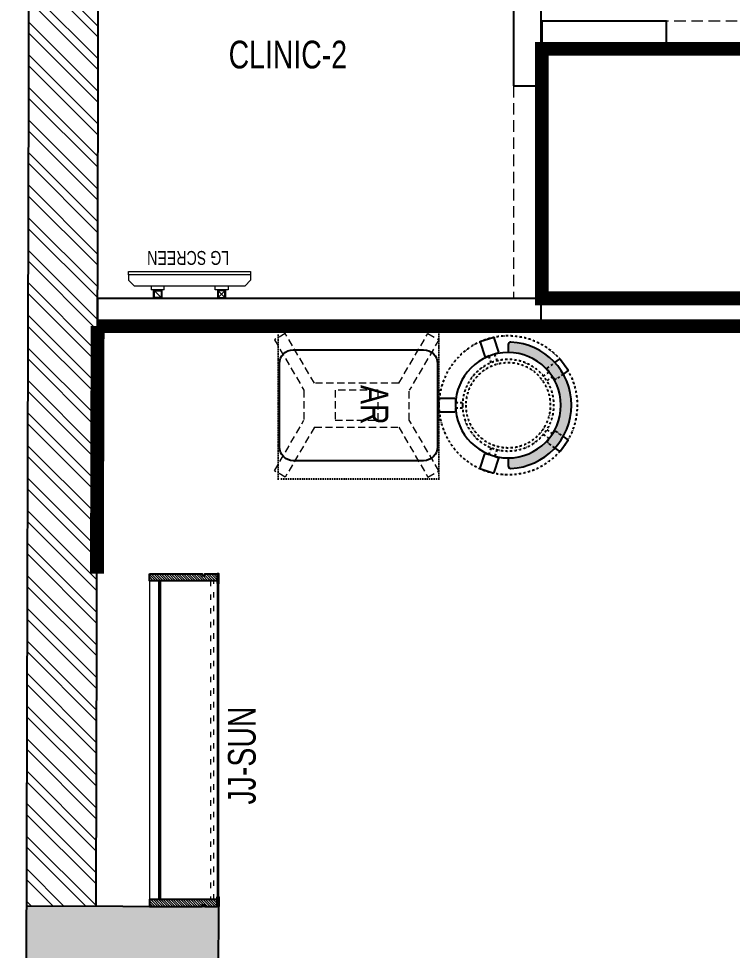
# Model space of a CAD drawing. Header units: feet. Extents: x 5363194 to 5373234, y -5284151 to -5265953.
# Drawn here: x 5363194 to 5365769, y -5271054 to -5267694 of the extents above; entities that cross this region are included whole.
import ezdxf

# ---------------------------------------------------------------- set-up
doc = ezdxf.new("R2010")
doc.units = ezdxf.units.FT
doc.header["$LTSCALE"] = 33
doc.header["$MEASUREMENT"] = 0
for name, pattern in [('a_p6_plan_L18$0$HIDDEN', [0.375, 0.25, -0.125]), ('ACAD_ISO03W100', [30, 12, -18]), ('DASHDOT2', [0.5, 0.25, -0.125, 0, -0.125]), ('DOT', [0.25, 0, -0.25]), ('HIDDEN2', [4.7624999999999975, 3.174999999999998, -1.587499999999999])]:
    doc.linetypes.add(name, pattern=pattern)
doc.layers.add('A-WALL', color=1, linetype='Continuous')
doc.layers.add('column', color=10, linetype='Continuous')
for name, color, linetype, lineweight in [('Floor-Unit', 1, 'Continuous', 13), ('HATCH', 9, 'Continuous', 9), ('LENS-CURTAIN', 5, 'a_p6_plan_L18$0$HIDDEN', 9), ('LENS-PARTITION', 21, 'Continuous', 25), ('LENS-TEXT', 31, 'Continuous', 5), ('LENS_DIMENSION', 193, 'Continuous', 0), ('LENS_TEXT', 31, 'Continuous', 5), ('LK-FF&E FLOOR', 1, 'Continuous', 9), ('LK-FF&E WALL', 1, 'Continuous', 9), ('LK-FLUTTED FINISH', 20, 'Continuous', 30), ('LK-IT', 3, 'Continuous', 18), ('LK-MIRROR', 133, 'Continuous', 13), ('LK-TILES FINISH', 251, 'Continuous', 5), ('LN-ELEVATION-1', 81, 'Continuous', 25), ('LN-ELEVATION-2', 103, 'Continuous', 20), ('LN-ELEVATION-3', 125, 'Continuous', 18), ('LN-ELEVATION-4', 145, 'Continuous', 13), ('LN-HATCH', 251, 'Continuous', 0), ('PLANO-TXT', 252, 'Continuous', 5), ('TV', 92, 'Continuous', 18)]:
    doc.layers.add(name, color=color, linetype=linetype, lineweight=lineweight)
doc.styles.add('LK TXT', font='GILC____.TTF', dxfattribs={"height": 100})
doc.styles.get("Standard").update_dxf_attribs({"font": 'GILC____.TTF'})

# ---------------------------------------------------------------- blocks, each defined once
blk = doc.blocks.new('A$Ca5f26b73')
at = {"layer": 'column'}
h = blk.add_hatch(color=8, dxfattribs=at)
h.dxf.hatch_style = 1
h.paths.add_polyline_path([(-958.4936331780626, 4889), (-958.4936331780626, 5529), (-1318.493633178063, 5529), (-1318.493633178063, 4889)])
h.paths.add_polyline_path([(-934, 0), (-934, 404), (-1789, 404), (-1789, 0)])
h.paths.add_polyline_path([(-4977, 0), (-4977, 675), (-5354, 675), (-5354, 0)])
h.paths.add_polyline_path([(-5917, 1230), (-5917, 1460), (-6662, 1460), (-6662, 1230)])
h.paths.add_polyline_path([(-7640, 2300), (-7640, 2660), (-8350, 2660), (-8350, 2260), (-8057, 2260), (-8057, 2300)])
h.paths.add_polyline_path([(-4943.011822690255, 9317.851827089675), (-4941.125479653478, 10010.84925977606), (-5326.124053367414, 10011.89722813014), (-5328.010396405123, 9318.899795443751)])
h.paths.add_polyline_path([(-7613.030801153742, 9618.120719721543), (-7601.738260256126, 10018.09146321937), (-8311.96660143137, 10020.02470888942), (-8323.259142328983, 9620.053965391591)])
h.paths.add_polyline_path([(-11261.42183980811, 9628.051661321893), (-11260.33304151799, 10028.0501794666), (-11975.33039270248, 10029.99640640989), (-11976.4191909926, 9629.997888264246)])
h.paths.add_polyline_path([(-11293, 2260), (-11293, 2660), (-12018, 2660), (-12018, 2260)])
h.paths.add_polyline_path([(-14944, 2260), (-14944, 2580), (-15259, 2580), (-15259, 3210), (-15679, 3210), (-15679, 2260)])
h.paths.add_polyline_path([(-15259, 9033), (-15259, 9633), (-14916, 9633), (-14916, 10038.00092616305), (-15679, 10040.07781659439), (-15679, 9033)])
at = {"layer": 'LN-HATCH'}
h = blk.add_hatch(dxfattribs=at)
h.set_pattern_fill('ANSI32', color=256, scale=222)
h.set_pattern_definition([(45, (-2784044.970806216, 5465993.898856697), (-58.86663953378008, 58.86663953378008), []), (45, (-2784005.726379926, 5465993.898856697), (-58.86663953378008, 58.86663953378008), [])])
h.paths.add_polyline_path([(-13493, 2260), (-13493, 2510), (-14263, 2510), (-14263, 2260)])
h.paths.add_polyline_path([(-12018, 2260), (-12018, 2510), (-12228, 2510), (-12228, 2260)])
h.paths.add_polyline_path([(-8350, 2260), (-8350, 2510), (-11293, 2510), (-11293, 2260)])
h.paths.add_polyline_path([(-6662, 1035), (-6662, 1285), (-8057, 1285), (-8057, 2260), (-8307, 2260), (-8307, 1035)])
h.paths.add_polyline_path([(-6178.338742326945, 0), (-6178.338742326945, 220), (-6432, 220), (-6432, 1230), (-6662, 1230), (-6662, 0)])
h.paths.add_polyline_path([(-7417, 2300), (-7417, 2510), (-7640, 2510), (-7640, 2300)])
h.paths.add_polyline_path([(0, 0), (0, 2589), (-250, 2589), (-250, 0)])
h.paths.add_polyline_path([(0, 3519), (0, 9752.78009731695), (-250, 9752.78009731695), (-250, 3519)])
h.paths.add_polyline_path([(-1977.047934302129, 9752.78009731695), (0, 9752.78009731695), (0, 10002.78009731695), (-1976.707684211433, 10002.78009731695), (-4941.125479653478, 10010.84925977606), (-4941.805978584103, 9760.850185935386)])
h.paths.add_polyline_path([(-5326.804552298971, 9761.898154289462), (-5326.124053367414, 10011.89722813014), (-7601.738260256126, 10018.09146321937), (-7608.796098317019, 9768.109748532996)])
h.paths.add_polyline_path([(-8319.024439492263, 9770.042994203048), (-8311.96660143137, 10020.02470888942), (-11260.33304151799, 10028.0501794666), (-11261.01354044955, 9778.051105625927)])
h.paths.add_polyline_path([(-11976.01089163404, 9779.997332569212), (-11975.33039270248, 10029.99640640989), (-14916, 10038.00092616211), (-14916, 9788)])
h.paths.add_polyline_path([(-4504.182944787666, 0), (-4504.182944787666, 150), (-4977, 150), (-4977, 0)])
h.paths.add_polyline_path([(-5354, 0), (-5354, 220), (-5590.752548078075, 220), (-5590.752548078075, 0)])
at = {"layer": 'A-WALL'}
for p, q in [((-15679, 10040.07781659439), (-1976.367435370572, 10002.77917115763)), ((-1977.047934301197, 10002.78009731695), (0, 10002.78009731695)), ((-4941.805978584103, 9760.850185935386), (-1977.047934301197, 9752.78009731695)), ((-1977.047934301197, 9752.78009731695), (0, 9752.78009731695))]:
    blk.add_line(p, q, dxfattribs=at)
at = {"layer": 'column'}
for p in [(-4941.125479653478, 10010.84925977606), (-5328.010396405123, 9318.899795443751)]:
    blk.add_line(p, (-4943.011822690255, 9317.851827089675), dxfattribs=at)
blk = doc.blocks.new('CLINIC SCREEN')
at = {"layer": 'TV'}
for p, q in [((-103.1090284836336, 42.85441964946222), (-127.4114311772946, 18.55201695591665)), ((-127.4114311772946, 42.85441964946222), (-103.1090284836336, 18.55201695591665)), ((102.7052824410566, 42.85441964946222), (127.007685134602, 18.55201695591665))]:
    blk.add_line(p, q, dxfattribs=at)
at = {"layer": 'TV', "ltscale": 12}
for p, q in [((-220.0000000000082, -19.41163062257681), (-200.5883693773149, 0)), ((200.5883693773149, 0), (-200.5883693773149, 0)), ((-138.5315413423604, 0), (-138.5315413423604, 15.514207008644)), ((-138.5315413423604, 15.514207008644), (-91.98892031613741, 15.514207008644)), ((-91.98892031613741, 15.514207008644), (-91.98892031613741, 0)), ((91.98892031610741, 15.514207008644), (91.98892031610741, 0)), ((91.98892031610741, 15.514207008644), (138.5315413423595, 15.514207008644)), ((138.5315413423595, 0), (138.5315413423595, 15.514207008644)), ((219.9999999999918, -19.41163062257681), (200.5883693773149, 0)), ((-220.0000000000082, -38.82326124538668), (-220.0000000000082, -19.41163062257681)), ((219.9999999999918, -38.82326124538668), (219.9999999999918, -19.41163062257681))]:
    blk.add_line(p, q, dxfattribs=at)
at = {"layer": 'TV'}
for points in [[(-130.4492315140169, 15.51421661919448), (-100.0712281470269, 15.51421661919448), (-100.0712281470269, 45.89221998606814), (-130.4492315140169, 45.89221998606814)], [(-127.4114311772946, 18.55201695591665), (-103.1090284836336, 18.55201695591665), (-103.1090284836336, 42.85441964946222), (-127.4114311772946, 42.85441964946222)], [(130.0454854713243, 15.51421661919448), (99.66748210433435, 15.51421661919448), (99.66748210433435, 45.89221998606814), (130.0454854713243, 45.89221998606814)], [(127.007685134602, 18.55201695591665), (102.7052824410566, 18.55201695591665), (102.7052824410566, 42.85441964946222), (127.007685134602, 42.85441964946222)]]:
    blk.add_lwpolyline(points, close=True, dxfattribs=at)
at = {"layer": 'TV', "ltscale": 12}
blk.add_lwpolyline([(-220.0000000000082, -51.71278328332107), (-220.0000000000082, -38.82326124538668), (219.9999999999918, -38.82326124538668), (219.9999999999918, -51.71278328332107)], close=True, dxfattribs=at)
at = {"layer": 'Floor-Unit', "color": 0, "ltscale": 2, "insert": (5.199680584678389, -100.4085774972336), "char_height": 50, "attachment_point": 5}
blk.add_mtext_dynamic_manual_height_columns('LG SCREEN', width=466.4796511627907, gutter_width=12.5, heights=[0], dxfattribs=at)
blk = doc.blocks.new('JJ SH 1200')
at = {"layer": 'LN-HATCH', "ltscale": 0.5}
h = blk.add_hatch(dxfattribs=at)
h.set_pattern_fill('ANSI31', color=256, scale=2)
h.set_pattern_definition([(45, (4097187.330767878, 1708800.267299229), (-4.490128060534575, 4.490128060534575), [])])
h.paths.add_polyline_path([(792.0591651862488, 220), (792.0591651862488, 30), (786.0591651862486, 30), (786.0591651862486, 20), (792.0591651862488, 20), (792.0591651862488, -24), (767.0591651862488, -24), (767.0591651862488, 220)])
h.paths.add_polyline_path([(-382.9408348137513, 180), (767.0591651862488, 180), (767.0591651862488, 186), (-382.9408348137513, 186)])
h.paths.add_polyline_path([(757.0591651862486, -24), (757.0591651862486, -30), (792.0591651862488, -30), (792.0591651862488, -24)])
h.paths.add_polyline_path([(-407.9408348137512, 220), (-407.9408348137512, 30), (-401.9408348137512, 30), (-401.9408348137512, 20), (-407.9408348137512, 20), (-407.9408348137512, -24), (-382.9408348137513, -24), (-382.9408348137513, 220)])
h.paths.add_polyline_path([(-372.9408348137513, -24), (-372.9408348137513, -30), (-407.9408348137512, -30), (-407.9408348137512, -24)])
at = {"layer": 'LN-ELEVATION-1', "ltscale": 0.5}
for points in [[(-407.9408348137512, 220), (-407.9408348137512, 30), (-401.9408348137512, 30), (-401.9408348137512, 20), (-407.9408348137512, 20), (-407.9408348137512, -24), (-382.9408348137513, -24), (-382.9408348137513, 220)], [(792.0591651862488, 220), (792.0591651862488, 30), (786.0591651862486, 30), (786.0591651862486, 20), (792.0591651862488, 20), (792.0591651862488, -24), (767.0591651862488, -24), (767.0591651862488, 220)], [(-382.9408348137513, 180), (767.0591651862488, 180), (767.0591651862488, 186), (-382.9408348137513, 186)], [(-372.9408348137513, -24), (-372.9408348137513, -30), (-407.9408348137512, -30), (-407.9408348137512, -24)], [(757.0591651862486, -24), (757.0591651862486, -30), (792.0591651862488, -30), (792.0591651862488, -24)]]:
    blk.add_lwpolyline(points, close=True, dxfattribs=at)
at = {"layer": 'LN-ELEVATION-3', "ltscale": 0.5}
for p, q in [((767.0591651862488, 220), (-382.9408348137513, 220)), ((757.0591651862486, -24), (-372.9408348137513, -24)), ((-372.9408348137513, -30), (757.0591651862486, -30))]:
    blk.add_line(p, q, dxfattribs=at)
at = {"layer": 'LN-ELEVATION-4', "linetype": 'ACAD_ISO03W100', "ltscale": 0.05}
blk.add_lwpolyline([(767.0591651862488, 0), (-382.9408348137513, 0), (-382.9408348137513, -12), (767.0591651862488, -12)], close=True, dxfattribs=at)
blk = doc.blocks.new('AR')
at = {"layer": 'LN-ELEVATION-2', "linetype": 'DOT', "lineweight": 25}
blk.add_lwpolyline([(0, 13.41378593863919), (530, 13.41378593863919), (530, 593.4137859386392), (0, 593.4137859386392)], close=True, dxfattribs=at)
at = {"layer": 'LN-ELEVATION-2', "lineweight": 25}
blk.add_lwpolyline([(465, 68.22063546301797), (465, 538.2206354630179, 0.4142135623730951), (415, 588.2206354630177), (115, 588.2206354630177, 0.4142135623730951), (65, 538.2206354630179), (65, 68.22063546301797, 0.4142135623730951), (115, 18.22063546301797), (415, 18.22063546301797, 0.4142135623730951)], format="xyb", close=True, dxfattribs=at)
at = {"layer": 'LN-ELEVATION-4', "linetype": 'HIDDEN2', "ltscale": 0.25}
for points in [[(185.8456009030342, 448.8780772723258), (5.888936847448348, 554.0078910568263), (28.48512306064368, 593.350836840691), (211.0874861851335, 486.6754184374586)], [(344.154399111867, 448.8780772762837), (524.1110631600021, 554.0078910947777), (501.5148769393563, 593.3508368753828), (318.9125138223171, 486.6754184374586)], [(211.0874861851335, 486.6754184376913), (318.9125138223171, 486.6754184376913)], [(185.8456009030342, 144.472759603057), (185.8456009030342, 448.8780772723258)], [(344.154399111867, 448.8780772762837), (344.154399111867, 144.4727595990989)], [(185.8456009030342, 144.472759603057), (5.888936847448348, 39.34294581855647), (28.48512306064368, 3.46917659e-08), (211.0874861851335, 106.6754184379242)], [(344.154399111867, 144.4727595990989), (524.1110631600021, 39.34294578060508), (501.5148769393563, 0), (318.9125138223171, 106.6754184379242)], [(318.9125138223171, 106.6754184376914), (211.0874861851335, 106.6754184376914)]]:
    blk.add_lwpolyline(points, dxfattribs=at)
blk.add_lwpolyline([(210.8456009030342, 373.9866790841333), (319.154399111867, 373.9866790841333), (319.154399111867, 219.3641577917151), (210.8456009030342, 219.3641577917151)], close=True, dxfattribs=at)
blk = doc.blocks.new('DR STOOL')
at = {"layer": 'HATCH'}
h = blk.add_hatch(dxfattribs=at)
h.set_pattern_fill('ANSI36', color=250, angle=-90.00000000000001)
h.set_pattern_definition([(315, (-227.8099174643867, 917.3997257252777), (6.173926083235043, -1.683798022700468), [7.9375, -1.587499999999999, 0, -1.587499999999999])])
edge = h.paths.add_edge_path()
edge.add_line((-190.0000000041909, 4.511094e-10), (-218.6899174675346, 4.511094e-10))
edge.add_arc((-218.6899174670689, 9.120000000388245), 9.119999999940092, 177.6119845363388, 269.9999999996136, ccw=False)
edge.add_arc((-1.8626451e-09, 3.565219e-10), 228.000000002257, 2.3880154632688004, 177.6119845367313, ccw=False)
edge.add_arc((218.6899174633436, 9.120000000497384), 9.120000000051716, -90.00000000034493, 2.3880154629299, ccw=False)
edge.add_line((218.6899174633436, 4.511094e-10), (190, 4.511094e-10))
edge.add_arc((-1.8626451e-09, 4.511094e-10), 190.000000001979, -1.27e-14, 180)
at = {"layer": 'LN-ELEVATION-1', "color": 1, "ltscale": 100}
for p, q in [((-128.6221585394814, 215.4841044476634), (-165.2704676063731, 189.0243927398114)), ((-124.7228340068832, 214.8545704018979), (-128.6221585394814, 215.4841044476634)), ((-112.6981821293011, 198.1996966340157), (-124.7228340068832, 214.8545704018979)), ((124.7553772013634, 214.9803744515593), (112.5488144652918, 198.2845540212292)), ((128.7014972954057, 215.5933048763618), (124.7553772013634, 214.9803744515593)), ((128.7014972954057, 215.5933048763618), (124.7553772013634, 214.9803744515593)), ((165.1911288509145, 188.915192311113), (128.7014972954057, 215.5933048763618)), ((165.1911288509145, 188.915192311113), (128.7014972954057, 215.5933048763618)), ((-165.2704676063731, 189.0243927398114), (-165.9069543029182, 185.0820035930228)), ((-165.9069543029182, 185.0820035930228), (-153.8003208162263, 168.3135803133482)), ((153.6734594982117, 168.4294150282658), (165.7973639420234, 185.0121775862135)), ((165.7973639420234, 185.0121775862135), (165.1911288509145, 188.915192311113)), ((165.7973639420234, 185.0121775862135), (165.1911288509145, 188.915192311113)), ((-242.9550312487409, -52.24013893969095), (-244.7482102331705, -55.75945052818861)), ((-244.7482102331705, -55.75945052818861), (-230.7800458371639, -98.74904560100549)), ((-191.2928382232785, -35.45407700946089), (-242.9550312487409, -52.24013893969095)), ((-187.9259491492994, -37.1695928365807), (-191.2928382232785, -35.45407700946089)), ((-184.1424400564283, -48.81403796559607), (-187.9259491492994, -37.1695928365807)), ((188.0651108901948, -36.96233201187715), (184.0504167033359, -49.19388854173303)), ((191.3981811110861, -35.27656588272658), (188.0651108901948, -36.96233201187715)), ((243.0100176925771, -52.21682526778022), (191.3981811110861, -35.27656588272658)), ((230.715890809428, -98.7280946081737), (244.8123673382215, -55.78040257930116)), ((244.8123673382215, -55.78040257930116), (243.0100176925771, -52.21682526778022)), ((-230.7800458371639, -98.74904560100549), (-227.2218665438704, -100.5620286722478)), ((-227.2218665438704, -100.5620286722478), (-175.5596735184081, -83.7759667420105)), ((-173.8639617776498, -80.4479453730819), (-177.8421125086024, -68.2044548037811)), ((-175.5596735184081, -83.7759667420105), (-173.8639617776498, -80.4479453730819)), ((177.6922140880488, -68.56540505095472), (173.8739495249465, -80.1985000452405)), ((173.8739495249465, -80.1985000452405), (175.5794035866856, -83.5704969359358)), ((175.5794035866856, -83.5704969359358), (227.1912401677109, -100.5107563209894)), ((227.1912401677109, -100.5107563209894), (230.715890809428, -98.7280946081737)), ((-22.72193054761737, -190.2142363802995), (-25.39390889601782, -192.886214728569)), ((-25.39390889601782, -192.886214728569), (-25.39390889601782, -247.2070584567482)), ((-10.47823652112856, -190.2142363802995), (-22.72193054761737, -190.2142363802995)), ((22.78362171910703, -190.2142363802995), (9.910054048988968, -190.2142363802995)), ((25.42475448176265, -192.8553691428751), (22.78362171910703, -190.2142363802995)), ((25.42475448176265, -247.1762128710543), (25.42475448176265, -192.8553691428751)), ((-25.39390889601782, -247.2070584567482), (-22.60096735274419, -250)), ((-22.60096735274419, -250), (22.60096735274419, -250)), ((22.60096735274419, -250), (25.42475448176265, -247.1762128710543))]:
    blk.add_line(p, q, dxfattribs=at)
at = {"layer": 'LN-ELEVATION-1', "linetype": 'DASHDOT2'}
for p, q in [((-153.8003208162263, 168.3135803133482), (-134.1093360339291, 141.0403694751003)), ((-92.92521573789418, 170.8129362839827), (-112.6981821293011, 198.1996966340157)), ((-93.52748446213081, 167.0824927485227), (-92.92521573789418, 170.8129362839827)), ((112.5488144652918, 198.2845540212292), (92.69529851106927, 171.1294289919315)), ((92.69529851106927, 171.1294289919315), (93.26858203159645, 167.4385604566923)), ((133.7372852512635, 141.1612321265929), (153.6734594982117, 168.4294150282658)), ((-134.1093360339291, 141.0403694751003), (-130.4219571123831, 140.4450534014686)), ((-130.4219571123831, 140.4450534014686), (-119.9844727469608, 147.9808124662595)), ((-119.9844727469608, 147.9808124662595), (-105.3687285655178, 126.9741353208374)), ((-103.4542870586738, 159.9154408004979), (-93.52748446213081, 167.0824927485227)), ((-88.15393704269081, 139.4771787207864), (-103.4542870586738, 159.9154408004979)), ((103.6608748426661, 159.8406005539291), (88.19885099539533, 139.4487815762331)), ((93.26858203159645, 167.4385604566923), (103.6608748426661, 159.8406005539291)), ((105.4096150295809, 126.94019481352), (120.1194891873747, 147.8074627162714)), ((120.1194891873747, 147.8074627162714), (130.0033113472163, 140.5812532722048)), ((130.0033113472163, 140.5812532722048), (133.7372852512635, 141.1612321265929)), ((-159.954806596972, -40.49024384317454), (-184.1424400564283, -48.81403796559607)), ((-177.8421125086024, -68.2044548037811), (-153.4148110738024, -60.73628028803068)), ((153.3006618716754, -61.02382378749462), (177.6922140880488, -68.56540505095472)), ((184.0504167033359, -49.19388854173303), (159.8786162491887, -40.79004861696012)), ((-10.92024635523557, -164.6382343793375), (-10.47823652112856, -190.2142363802995)), ((9.910054048988968, -190.2142363802995), (10.35584833659231, -164.674698740353))]:
    blk.add_line(p, q, dxfattribs=at)
at = {"layer": 'LN-ELEVATION-1', "color": 1, "ltscale": 100}
blk.add_lwpolyline([(-190.0000000023283, 0), (-218.6899174656719, 0, -0.4264743413925903), (-227.8019973598421, 9.5, -0.959166304662544), (227.8019973593764, 9.5, -0.4264743413925903), (218.6899174647406, 0), (190.0000000013969, 0)], format="xyb", dxfattribs=at)
at = {"layer": 'LN-ELEVATION-1', "linetype": 'DASHDOT2'}
for radius in [250, 165, 153]:
    blk.add_circle((0, 0), radius, dxfattribs=at)
at = {"layer": 'LN-ELEVATION-1', "color": 1, "ltscale": 100}
blk.add_circle((0, 0), 190, dxfattribs=at)

msp = doc.modelspace()

# ---------------------------------------------------------------- linework, layer by layer
at = {"layer": 'LENS-CURTAIN', "ltscale": 5}
for points in [[(5365531.538684034, -5267803.219590299), (5366281.538684034, -5267803.219590299), (5366281.538684034, -5267703.219590299), (5365531.538684034, -5267703.219590299)], [(5365079.162503447, -5268703.219590299), (5365079.162503447, -5267937.099892171), (5364979.162503447, -5267937.099892171), (5364979.162503447, -5268703.219590299)], [(5365979.162503447, -5268803.219590298), (5365079.162503447, -5268803.219590298), (5365079.162503447, -5268703.219590299), (5365979.162503447, -5268703.219590299)]]:
    msp.add_lwpolyline(points, close=True, dxfattribs=at)
at = {"layer": 'LENS-PARTITION'}
for points in [[(5364979.162503447, -5267937.099892171), (5365079.162503447, -5267937.099892171), (5365079.162503447, -5266203.219590298), (5364979.162503447, -5266203.219590298)], [(5365531.538684034, -5267703.219590299), (5365081.538684042, -5267703.219590299), (5365081.538684042, -5267803.219590299), (5365531.538684034, -5267803.219590299)], [(5365079.162503447, -5268703.219590299), (5363479.162503447, -5268703.219590299), (5363479.162503447, -5268803.219590298), (5365079.162503447, -5268803.219590298)]]:
    msp.add_lwpolyline(points, close=True, dxfattribs=at)
at = {"layer": 'LK-FLUTTED FINISH', "linetype": 'ACAD_ISO03W100', "ltscale": 0.05, "const_width": 50}
msp.add_lwpolyline([(5363479.162503448, -5268803.219590357), (5370724.318781358, -5268803.219590357), (5370724.318781358, -5270930.219590298)], dxfattribs=at)
at = {"layer": 'LK-MIRROR', "linetype": 'ACAD_ISO03W100', "ltscale": 0.05, "const_width": 50}
msp.add_lwpolyline([(5363476.731720079, -5269696.231412989), (5363479.162503447, -5268803.219590356)], dxfattribs=at)
at = {"layer": 'LK-TILES FINISH', "color": 212, "linetype": 'ACAD_ISO03W100', "ltscale": 0.05, "const_width": 50}
msp.add_lwpolyline([(5371180.318781358, -5268697.664034744), (5371180.318781358, -5268703.219590297), (5365081.538684042, -5268703.219590297), (5365081.538684042, -5267803.219590299), (5371180.318781358, -5267803.219590299), (5371180.318781358, -5267953.219590297)], dxfattribs=at)

# ---------------------------------------------------------------- block references
at = {"layer": 'LENS_DIMENSION', "rotation": 90}
msp.add_blockref('A$Ca5f26b73', (5373234.318781357, -5265953.219590299), dxfattribs=at)
at = {"layer": 'LK-FF&E FLOOR', "xscale": -1, "rotation": 270}
for name, p in [('AR', (5364117.018072826, -5269353.59921056)), ('DR STOOL', (5364960.431858764, -5269088.599210561))]:
    msp.add_blockref(name, p, dxfattribs=at)
at = {"layer": 'LK-FF&E WALL', "rotation": 90}
msp.add_blockref('JJ SH 1200', (5363886.466954268, -5270488.290578176), dxfattribs=at)
at = {"layer": 'LK-IT', "rotation": 180}
msp.add_blockref('CLINIC SCREEN', (5363811.060084132, -5268657.327370313), dxfattribs=at)

# ---------------------------------------------------------------- texts
at = {"layer": 'LENS-TEXT', "color": 0, "linetype": 'Continuous', "ltscale": 3, "insert": (5364478.609600888, -5269086.942173654), "char_height": 100, "attachment_point": 5, "rotation": 270, "style": 'LK TXT'}
msp.add_mtext_dynamic_manual_height_columns('AR', width=237.4408088319178, gutter_width=12.5, heights=[0], dxfattribs=at)
at = {"layer": 'LENS_TEXT', "linetype": 'Continuous', "ltscale": 3, "insert": (5364165.473249927, -5267824.54856511), "char_height": 100, "attachment_point": 5}
msp.add_mtext_dynamic_manual_height_columns('CLINIC-2', width=730.5073781448633, gutter_width=0.9999999999999992, heights=[0], dxfattribs=at)
at = {"layer": 'PLANO-TXT', "linetype": 'Continuous', "ltscale": 3, "insert": (5364000.130840554, -5270351.946348604), "char_height": 100, "width": 221.0581395348837, "attachment_point": 5, "rotation": 90.00000000000021, "style": 'LK TXT'}
msp.add_mtext('JJ-SUN', dxfattribs=at)

doc.saveas('drawing.dxf')
